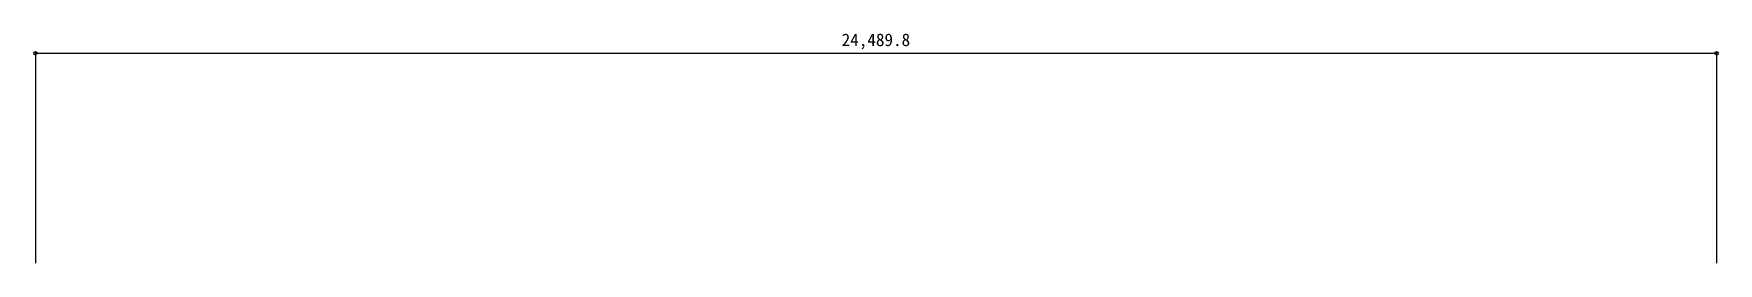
# Model space of a CAD drawing. Units: millimetres at full size, sheet at 1:100. Extents: x -15576 to 8964, y -15735 to 5980.
# Drawn here: x -15576 to 8964, y 2633 to 5980 of the extents above; entities outside this region: 1.
import ezdxf
from ezdxf.enums import TextEntityAlignment as Align

# ---------------------------------------------------------------- set-up
doc = ezdxf.new("R2010")
doc.units = ezdxf.units.MM
doc.header["$LTSCALE"] = 100
doc.header["$PDMODE"] = 32
doc.header["$PDSIZE"] = 50
doc.layers.add('0-0', color=4, linetype='Continuous')
doc.styles.add('ＭＳ ゴシック', font='')
doc.styles.get('ＭＳ ゴシック').set_extended_font_data('MS Gothic')

msp = doc.modelspace()

# ---------------------------------------------------------------- linework, layer by layer
at = {"layer": '0-0'}
for p, q in [((-15551, 5693.9), (8938.8, 5693.9)), ((-15551, 5693.9), (-15551, 2632.7)), ((8938.8, 5693.9), (8938.8, 2632.7))]:
    msp.add_line(p, q, dxfattribs=at)
at = {"layer": '0-0', "color": 7}
msp.add_line((-15551, -15734.7), (8938.8, -15734.7), dxfattribs=at)
at = {"layer": '0-0'}
for p in [(-15551, 5693.9), (8938.8, 5693.9)]:
    msp.add_point(p, dxfattribs=at)

# ---------------------------------------------------------------- texts
at = {"layer": '0-0', "style": 'ＭＳ ゴシック'}
msp.add_text('24,489.8', height=183.3, dxfattribs=at).set_placement((-3806.1, 5743.9), align=Align.BOTTOM_LEFT)

doc.saveas('drawing.dxf')
